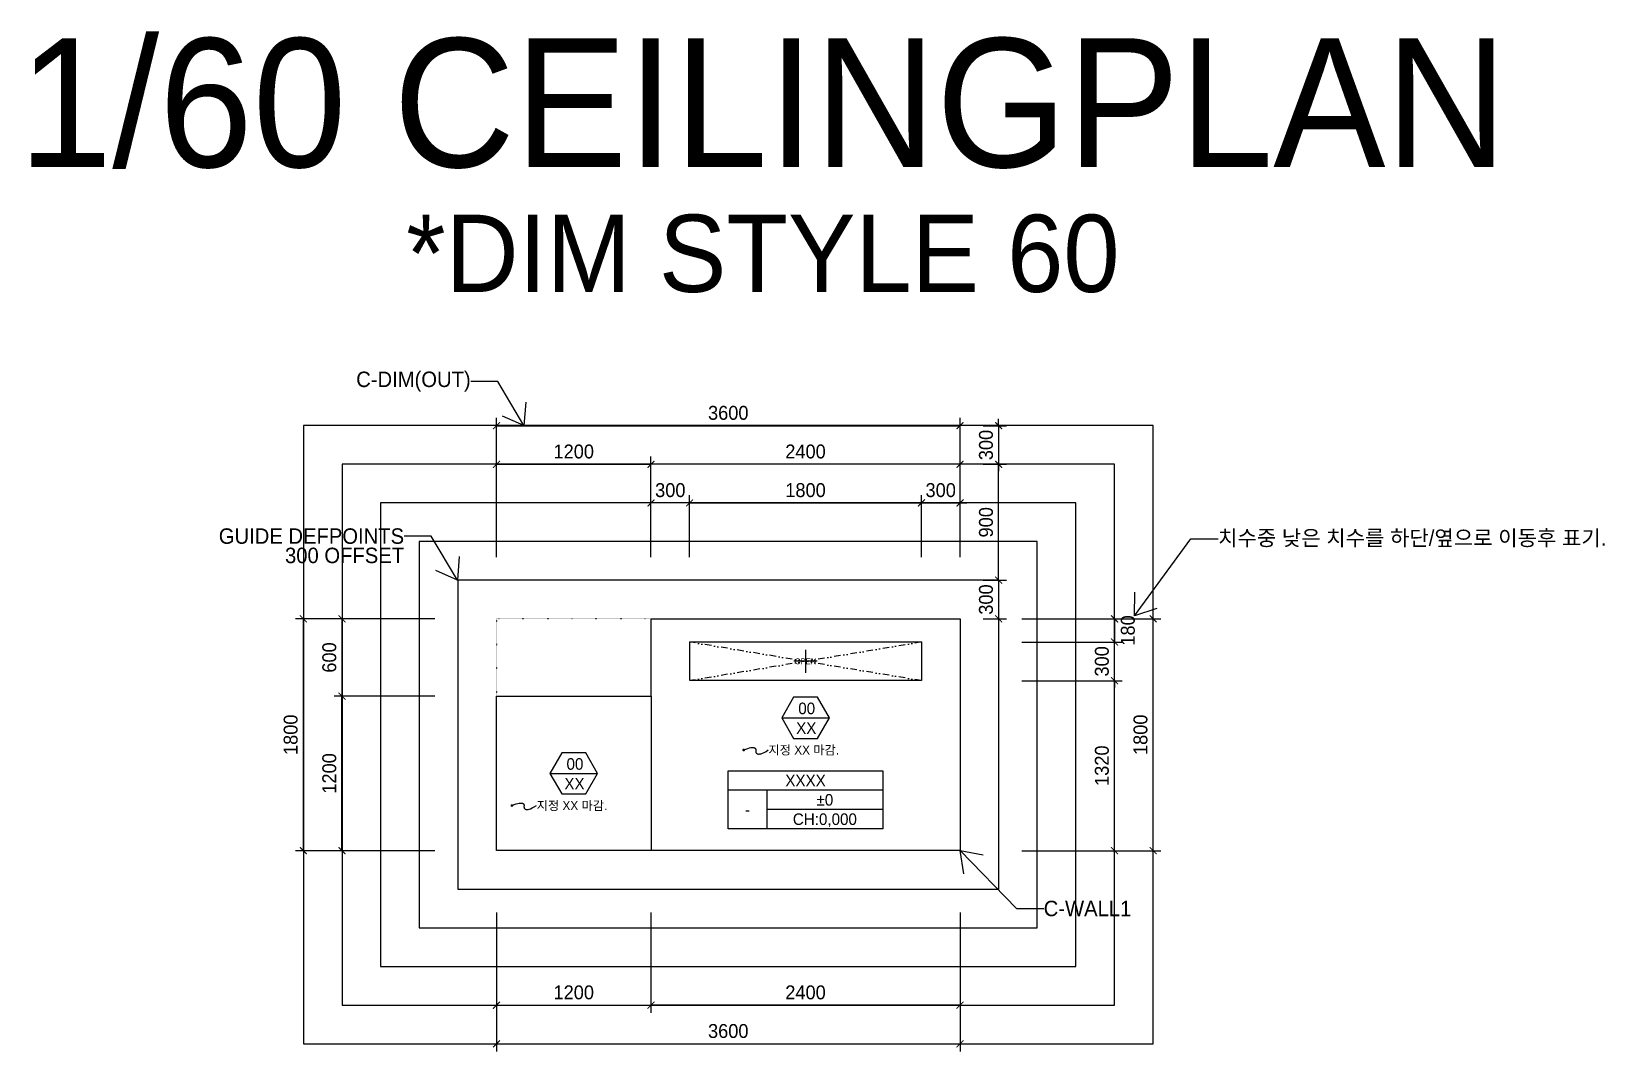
# Model space of a CAD drawing. Header units: millimetres. Extents: x -551172 to 232469, y -3435 to 261611.
# Drawn here: x -469575 to -457357, y 24366 to 32287 of the extents above; entities that cross this region are included whole.
import ezdxf
from ezdxf.enums import TextEntityAlignment as Align

# ---------------------------------------------------------------- set-up
doc = ezdxf.new("R2010")
doc.units = ezdxf.units.MM
doc.header["$LTSCALE"] = 10
doc.set_wipeout_variables(frame=1)
doc.header["$PDMODE"] = 3
doc.linetypes.add('DIVIDE', pattern=[31.75, 12.7, -6.35, 0, -6.35, 0, -6.35])
doc.linetypes.add('DOT', pattern=[6.35, 0, -6.35])
doc.layers.get('DEFPOINTS').update_dxf_attribs({"color": 248})
for name, color, linetype in [('C-DIM(IN)', 14, 'Continuous'), ('C-DIM(OUT)', 1, 'Continuous'), ('C-FIN', 5, 'Continuous'), ('C-LEVEL', 7, 'Continuous'), ('C-OPEN', 1, 'DIVIDE'), ('C-SYM', 7, 'Continuous'), ('C-TEXT', 3, 'Continuous'), ('C-WALL1', 2, 'Continuous'), ('C-WP', 7, 'Continuous'), ('E-DOOR', 6, 'Continuous'), ('F-SYM', 7, 'Continuous'), ('F-TEXT', 3, 'Continuous')]:
    doc.layers.add(name, color=color, linetype=linetype)
doc.styles.get("Standard").update_dxf_attribs({"font": 'romans.shx'})
doc.styles.add('YOURNAME', font='HY울릉도M.TTF')
doc.dimstyles.get("Standard").update_dxf_attribs({"dimtxt": 0.18, "dimasz": 0.18, "dimexe": 0.18, "dimexo": 0.0625, "dimgap": 0.09, "dimtad": 0, "dimtih": 1, "dimtoh": 1, "dimdec": 4, "dimzin": 0, "dimdsep": 46, "dimtxsty": 'Standard', "dimcen": 0.09, "dimadec": 0, "dimazin": 0, "dimtfac": 1, "dimtdec": 4, "dimtofl": 0, "dimtmove": 0, "dimatfit": 3, "dimfxl": 1, "dimtolj": 1, "dimtzin": 0, "dimarcsym": 0})
doc.dimstyles.new('YOURNAME-60', dxfattribs={"dimscale": 60, "dimtxt": 1.8, "dimasz": 0.9, "dimexe": 1, "dimexo": 3, "dimgap": 0.7, "dimtad": 1, "dimdec": 0, "dimzin": 0, "dimdsep": 46, "dimtxsty": 'YOURNAME', "dimblk": 'ARCHTICK', "dimcen": 0, "dimclrd": 1, "dimclre": 1, "dimclrt": 7, "dimadec": 0, "dimazin": 0, "dimtfac": 1, "dimtdec": 0, "dimtix": 1, "dimtmove": 2, "dimatfit": 3, "dimldrblk": 'ARCHTICK', "dimfxl": 1, "dimtolj": 1, "dimtzin": 0, "dimarcsym": 0})

# ---------------------------------------------------------------- blocks, each defined once
blk = doc.blocks.new('C-SYM-OPEN')
at = {"layer": 'DEFPOINTS', "color": 156}
for p, q in [((93492, 81166), (93492, 80866)), ((93642, 81016), (93342, 81016))]:
    blk.add_line(p, q, dxfattribs=at)
at = {"layer": 'C-OPEN', "color": 7, "style": 'YOURNAME'}
blk.add_attdef('OPNAME', text='', height=70, dxfattribs=at).set_placement((93492, 81016), align=Align.MIDDLE_CENTER)
blk = doc.blocks.new('C-SYM-AREA TAG')
blk.add_wipeout([(66189, 80977), (68189, 80977), (68189, 80227), (66189, 80227)]).dxf.layer = 'C-WP'
at = {"layer": 'C-SYM', "color": 1}
for p, q in [((68189, 80727), (66189, 80727)), ((68189, 80477), (66689, 80477)), ((68189, 80227), (66189, 80227))]:
    blk.add_line(p, q, dxfattribs=at)
at = {"layer": 'C-SYM', "color": 1, "ltscale": 1000}
blk.add_line((66689, 80727), (66689, 80227), dxfattribs=at)
at = {"layer": 'C-SYM', "color": 1}
blk.add_lwpolyline([(66189, 80977), (68189, 80977), (68189, 80227), (66189, 80227), (66189, 80977)], dxfattribs=at)
at = {"layer": 'C-SYM', "color": 3, "style": 'YOURNAME'}
for tag, p in [('RM.NAME', (67189, 80852)), ('FL:', (67439, 80602)), ('RM.NO.', (66439, 80477)), ('CH:', (67439, 80352))]:
    blk.add_attdef(tag, text='', height=150, dxfattribs=at).set_placement(p, align=Align.MIDDLE_CENTER)
blk = doc.blocks.new('_ArchTick')
at = {"color": 0, "linetype": 'ByBlock', "const_width": 0.15}
blk.add_lwpolyline([(-0.5, -0.5), (0.5, 0.5)], dxfattribs=at)
blk = doc.blocks.new('*D146')
at = {"layer": 'C-DIM(OUT)', "lineweight": -2, "transparency": 16777216}
for p, q in [((-466443, 27726), (-467223, 27726)), ((-467163, 27726), (-467163, 27126)), ((-466443, 27126), (-467223, 27126))]:
    blk.add_line(p, q, dxfattribs=at)
at = {"layer": 'DEFPOINTS', "color": 0, "transparency": 16777216}
for p in [(-466263, 27726), (-467163, 27126), (-466263, 27126)]:
    blk.add_point(p, dxfattribs=at)
at = {"layer": 'C-DIM(OUT)', "lineweight": -2, "transparency": 16777216, "xscale": 54, "yscale": 54, "zscale": 54}
for p, rotation in [((-467163, 27726), 90), ((-467163, 27126), 270)]:
    blk.add_blockref('_ArchTick', p, dxfattribs=dict(at, rotation=rotation))
at = {"layer": 'C-DIM(OUT)', "color": 7, "transparency": 16777216, "insert": (-467261, 27426), "char_height": 108, "attachment_point": 5, "rotation": 90, "style": 'YOURNAME'}
blk.add_mtext('\\A1;600', dxfattribs=at)
blk = doc.blocks.new('*D147')
at = {"layer": 'C-DIM(IN)', "lineweight": -2, "transparency": 16777216}
for p, q in [((-462183, 29226), (-462003, 29226)), ((-462063, 29226), (-462063, 29280)), ((-462063, 29226), (-462063, 28926)), ((-462183, 28926), (-462003, 28926)), ((-462063, 28926), (-462063, 28872))]:
    blk.add_line(p, q, dxfattribs=at)
at = {"layer": 'DEFPOINTS', "color": 0, "transparency": 16777216}
for p in [(-462363, 29226), (-462363, 28926), (-462063, 28926)]:
    blk.add_point(p, dxfattribs=at)
at = {"layer": 'C-DIM(IN)', "lineweight": -2, "transparency": 16777216, "xscale": 54, "yscale": 54, "zscale": 54}
for p, rotation in [((-462063, 29226), 270), ((-462063, 28926), 90)]:
    blk.add_blockref('_ArchTick', p, dxfattribs=dict(at, rotation=rotation))
at = {"layer": 'C-DIM(IN)', "color": 7, "transparency": 16777216, "insert": (-462161, 29076), "char_height": 108, "attachment_point": 5, "rotation": 90, "style": 'YOURNAME'}
blk.add_mtext('\\A1;300', dxfattribs=at)
blk = doc.blocks.new('*D148')
at = {"layer": 'C-DIM(OUT)', "lineweight": -2, "transparency": 16777216}
for p, q in [((-465963, 28206), (-465963, 29286)), ((-465963, 29226), (-462363, 29226)), ((-462363, 28206), (-462363, 29286))]:
    blk.add_line(p, q, dxfattribs=at)
at = {"layer": 'DEFPOINTS', "color": 0, "transparency": 16777216}
for p in [(-462363, 29226), (-465963, 28026), (-462363, 28026)]:
    blk.add_point(p, dxfattribs=at)
at = {"layer": 'C-DIM(OUT)', "lineweight": -2, "transparency": 16777216, "xscale": 54, "yscale": 54, "zscale": 54, "rotation": 180}
blk.add_blockref('_ArchTick', (-465963, 29226), dxfattribs=at)
at = {"layer": 'C-DIM(OUT)', "lineweight": -2, "transparency": 16777216, "xscale": 54, "yscale": 54, "zscale": 54}
blk.add_blockref('_ArchTick', (-462363, 29226), dxfattribs=at)
at = {"layer": 'C-DIM(OUT)', "color": 7, "transparency": 16777216, "insert": (-464163, 29325), "char_height": 108, "attachment_point": 5, "style": 'YOURNAME'}
blk.add_mtext('\\A1;3600', dxfattribs=at)
blk = doc.blocks.new('*D149')
at = {"layer": 'C-DIM(OUT)', "lineweight": -2, "transparency": 16777216}
for p, q in [((-464763, 28206), (-464763, 28986)), ((-462363, 28206), (-462363, 28986)), ((-462363, 28926), (-464763, 28926))]:
    blk.add_line(p, q, dxfattribs=at)
at = {"layer": 'DEFPOINTS', "color": 0, "transparency": 16777216}
for p in [(-464763, 28926), (-464763, 28026), (-462363, 28026)]:
    blk.add_point(p, dxfattribs=at)
at = {"layer": 'C-DIM(OUT)', "lineweight": -2, "transparency": 16777216, "xscale": 54, "yscale": 54, "zscale": 54, "rotation": 180}
blk.add_blockref('_ArchTick', (-464763, 28926), dxfattribs=at)
at = {"layer": 'C-DIM(OUT)', "lineweight": -2, "transparency": 16777216, "xscale": 54, "yscale": 54, "zscale": 54}
blk.add_blockref('_ArchTick', (-462363, 28926), dxfattribs=at)
at = {"layer": 'C-DIM(OUT)', "color": 7, "transparency": 16777216, "insert": (-463563, 29025), "char_height": 108, "attachment_point": 5, "style": 'YOURNAME'}
blk.add_mtext('\\A1;2400', dxfattribs=at)
blk = doc.blocks.new('*D150')
at = {"layer": 'C-DIM(OUT)', "lineweight": -2, "transparency": 16777216}
for p, q in [((-465963, 28206), (-465963, 28986)), ((-464763, 28206), (-464763, 28986)), ((-465963, 28926), (-464763, 28926))]:
    blk.add_line(p, q, dxfattribs=at)
at = {"layer": 'DEFPOINTS', "color": 0, "transparency": 16777216}
for p in [(-464763, 28926), (-465963, 28026), (-464763, 28026)]:
    blk.add_point(p, dxfattribs=at)
at = {"layer": 'C-DIM(OUT)', "lineweight": -2, "transparency": 16777216, "xscale": 54, "yscale": 54, "zscale": 54, "rotation": 180}
blk.add_blockref('_ArchTick', (-465963, 28926), dxfattribs=at)
at = {"layer": 'C-DIM(OUT)', "lineweight": -2, "transparency": 16777216, "xscale": 54, "yscale": 54, "zscale": 54}
blk.add_blockref('_ArchTick', (-464763, 28926), dxfattribs=at)
at = {"layer": 'C-DIM(OUT)', "color": 7, "transparency": 16777216, "insert": (-465363, 29025), "char_height": 108, "attachment_point": 5, "style": 'YOURNAME'}
blk.add_mtext('\\A1;1200', dxfattribs=at)
blk = doc.blocks.new('*D151')
at = {"layer": 'C-DIM(OUT)', "lineweight": -2, "transparency": 16777216}
for p, q in [((-466443, 27726), (-467523, 27726)), ((-467463, 25926), (-467463, 27726)), ((-466443, 25926), (-467523, 25926))]:
    blk.add_line(p, q, dxfattribs=at)
at = {"layer": 'DEFPOINTS', "color": 0, "transparency": 16777216}
for p in [(-467463, 27726), (-466263, 27726), (-466263, 25926)]:
    blk.add_point(p, dxfattribs=at)
at = {"layer": 'C-DIM(OUT)', "lineweight": -2, "transparency": 16777216, "xscale": 54, "yscale": 54, "zscale": 54}
for p, rotation in [((-467463, 27726), 90), ((-467463, 25926), 270)]:
    blk.add_blockref('_ArchTick', p, dxfattribs=dict(at, rotation=rotation))
at = {"layer": 'C-DIM(OUT)', "color": 7, "transparency": 16777216, "insert": (-467561, 26826), "char_height": 108, "attachment_point": 5, "rotation": 90, "style": 'YOURNAME'}
blk.add_mtext('\\A1;1800', dxfattribs=at)
blk = doc.blocks.new('*D152')
at = {"layer": 'C-DIM(OUT)', "lineweight": -2, "transparency": 16777216}
for p, q in [((-466443, 27126), (-467223, 27126)), ((-467163, 25926), (-467163, 27126)), ((-466443, 25926), (-467223, 25926))]:
    blk.add_line(p, q, dxfattribs=at)
at = {"layer": 'DEFPOINTS', "color": 0, "transparency": 16777216}
for p in [(-467163, 27126), (-466263, 27126), (-466263, 25926)]:
    blk.add_point(p, dxfattribs=at)
at = {"layer": 'C-DIM(OUT)', "lineweight": -2, "transparency": 16777216, "xscale": 54, "yscale": 54, "zscale": 54}
for p, rotation in [((-467163, 27126), 90), ((-467163, 25926), 270)]:
    blk.add_blockref('_ArchTick', p, dxfattribs=dict(at, rotation=rotation))
at = {"layer": 'C-DIM(OUT)', "color": 7, "transparency": 16777216, "insert": (-467261, 26526), "char_height": 108, "attachment_point": 5, "rotation": 90, "style": 'YOURNAME'}
blk.add_mtext('\\A1;1200', dxfattribs=at)
blk = doc.blocks.new('*D153')
at = {"layer": 'C-DIM(IN)', "lineweight": -2, "transparency": 16777216}
for p, q in [((-462183, 28026), (-462003, 28026)), ((-462063, 28026), (-462063, 28080)), ((-462063, 28026), (-462063, 27726)), ((-462183, 27726), (-462003, 27726)), ((-462063, 27726), (-462063, 27672))]:
    blk.add_line(p, q, dxfattribs=at)
at = {"layer": 'DEFPOINTS', "color": 0, "transparency": 16777216}
for p in [(-462363, 28026), (-462363, 27726), (-462063, 27726)]:
    blk.add_point(p, dxfattribs=at)
at = {"layer": 'C-DIM(IN)', "lineweight": -2, "transparency": 16777216, "xscale": 54, "yscale": 54, "zscale": 54}
for p, rotation in [((-462063, 28026), 270), ((-462063, 27726), 90)]:
    blk.add_blockref('_ArchTick', p, dxfattribs=dict(at, rotation=rotation))
at = {"layer": 'C-DIM(IN)', "color": 7, "transparency": 16777216, "insert": (-462161, 27876), "char_height": 108, "attachment_point": 5, "rotation": 90, "style": 'YOURNAME'}
blk.add_mtext('\\A1;300', dxfattribs=at)
blk = doc.blocks.new('*D154')
at = {"layer": 'C-DIM(IN)', "lineweight": -2, "transparency": 16777216}
for p, q in [((-462183, 28926), (-462003, 28926)), ((-462063, 28026), (-462063, 28926)), ((-462183, 28026), (-462003, 28026))]:
    blk.add_line(p, q, dxfattribs=at)
at = {"layer": 'DEFPOINTS', "color": 0, "transparency": 16777216}
for p in [(-462363, 28926), (-462063, 28926), (-462363, 28026)]:
    blk.add_point(p, dxfattribs=at)
at = {"layer": 'C-DIM(IN)', "lineweight": -2, "transparency": 16777216, "xscale": 54, "yscale": 54, "zscale": 54}
for p, rotation in [((-462063, 28926), 90), ((-462063, 28026), 270)]:
    blk.add_blockref('_ArchTick', p, dxfattribs=dict(at, rotation=rotation))
at = {"layer": 'C-DIM(IN)', "color": 7, "transparency": 16777216, "insert": (-462161, 28476), "char_height": 108, "attachment_point": 5, "rotation": 90, "style": 'YOURNAME'}
blk.add_mtext('\\A1;900', dxfattribs=at)
blk = doc.blocks.new('*D155')
at = {"layer": 'C-DIM(OUT)', "lineweight": -2, "transparency": 16777216}
for p, q in [((-465963, 25446), (-465963, 24366)), ((-462363, 25446), (-462363, 24366)), ((-465963, 24426), (-462363, 24426))]:
    blk.add_line(p, q, dxfattribs=at)
at = {"layer": 'DEFPOINTS', "color": 0, "transparency": 16777216}
for p in [(-465963, 25626), (-462363, 25626), (-462363, 24426)]:
    blk.add_point(p, dxfattribs=at)
at = {"layer": 'C-DIM(OUT)', "lineweight": -2, "transparency": 16777216, "xscale": 54, "yscale": 54, "zscale": 54, "rotation": 180}
blk.add_blockref('_ArchTick', (-465963, 24426), dxfattribs=at)
at = {"layer": 'C-DIM(OUT)', "lineweight": -2, "transparency": 16777216, "xscale": 54, "yscale": 54, "zscale": 54}
blk.add_blockref('_ArchTick', (-462363, 24426), dxfattribs=at)
at = {"layer": 'C-DIM(OUT)', "color": 7, "transparency": 16777216, "insert": (-464163, 24525), "char_height": 108, "attachment_point": 5, "style": 'YOURNAME'}
blk.add_mtext('\\A1;3600', dxfattribs=at)
blk = doc.blocks.new('*D156')
at = {"layer": 'C-DIM(OUT)', "lineweight": -2, "transparency": 16777216}
for p, q in [((-464763, 25446), (-464763, 24666)), ((-462363, 25446), (-462363, 24666)), ((-462363, 24726), (-464763, 24726))]:
    blk.add_line(p, q, dxfattribs=at)
at = {"layer": 'DEFPOINTS', "color": 0, "transparency": 16777216}
for p in [(-464763, 25626), (-462363, 25626), (-464763, 24726)]:
    blk.add_point(p, dxfattribs=at)
at = {"layer": 'C-DIM(OUT)', "lineweight": -2, "transparency": 16777216, "xscale": 54, "yscale": 54, "zscale": 54, "rotation": 180}
blk.add_blockref('_ArchTick', (-464763, 24726), dxfattribs=at)
at = {"layer": 'C-DIM(OUT)', "lineweight": -2, "transparency": 16777216, "xscale": 54, "yscale": 54, "zscale": 54}
blk.add_blockref('_ArchTick', (-462363, 24726), dxfattribs=at)
at = {"layer": 'C-DIM(OUT)', "color": 7, "transparency": 16777216, "insert": (-463563, 24825), "char_height": 108, "attachment_point": 5, "style": 'YOURNAME'}
blk.add_mtext('\\A1;2400', dxfattribs=at)
blk = doc.blocks.new('*D157')
at = {"layer": 'C-DIM(OUT)', "lineweight": -2, "transparency": 16777216}
for p, q in [((-465963, 25446), (-465963, 24666)), ((-464763, 25446), (-464763, 24666)), ((-465963, 24726), (-464763, 24726))]:
    blk.add_line(p, q, dxfattribs=at)
at = {"layer": 'DEFPOINTS', "color": 0, "transparency": 16777216}
for p in [(-465963, 25626), (-464763, 25626), (-464763, 24726)]:
    blk.add_point(p, dxfattribs=at)
at = {"layer": 'C-DIM(OUT)', "lineweight": -2, "transparency": 16777216, "xscale": 54, "yscale": 54, "zscale": 54, "rotation": 180}
blk.add_blockref('_ArchTick', (-465963, 24726), dxfattribs=at)
at = {"layer": 'C-DIM(OUT)', "lineweight": -2, "transparency": 16777216, "xscale": 54, "yscale": 54, "zscale": 54}
blk.add_blockref('_ArchTick', (-464763, 24726), dxfattribs=at)
at = {"layer": 'C-DIM(OUT)', "color": 7, "transparency": 16777216, "insert": (-465363, 24825), "char_height": 108, "attachment_point": 5, "style": 'YOURNAME'}
blk.add_mtext('\\A1;1200', dxfattribs=at)
blk = doc.blocks.new('*D158')
at = {"layer": 'C-DIM(OUT)', "lineweight": -2, "transparency": 16777216}
for p, q in [((-461883, 27726), (-461103, 27726)), ((-461163, 27726), (-461163, 27546)), ((-461883, 27546), (-461103, 27546))]:
    blk.add_line(p, q, dxfattribs=at)
at = {"layer": 'DEFPOINTS', "color": 0, "transparency": 16777216}
for p in [(-462063, 27726), (-462063, 27546), (-461163, 27546)]:
    blk.add_point(p, dxfattribs=at)
at = {"layer": 'C-DIM(OUT)', "lineweight": -2, "transparency": 16777216, "xscale": 54, "yscale": 54, "zscale": 54}
for p, rotation in [((-461163, 27726), 90), ((-461163, 27546), 270)]:
    blk.add_blockref('_ArchTick', p, dxfattribs=dict(at, rotation=rotation))
at = {"layer": 'C-DIM(OUT)', "color": 7, "transparency": 16777216, "insert": (-461059, 27636), "char_height": 108, "attachment_point": 5, "rotation": 90, "style": 'YOURNAME'}
blk.add_mtext('\\A1;180', dxfattribs=at)
blk = doc.blocks.new('*D159')
at = {"layer": 'C-DIM(OUT)', "lineweight": -2, "transparency": 16777216}
for p, q in [((-461883, 27726), (-460803, 27726)), ((-460863, 25926), (-460863, 27726)), ((-461883, 25926), (-460803, 25926))]:
    blk.add_line(p, q, dxfattribs=at)
at = {"layer": 'DEFPOINTS', "color": 0, "transparency": 16777216}
for p in [(-462063, 27726), (-460863, 27726), (-462063, 25926)]:
    blk.add_point(p, dxfattribs=at)
at = {"layer": 'C-DIM(OUT)', "lineweight": -2, "transparency": 16777216, "xscale": 54, "yscale": 54, "zscale": 54}
for p, rotation in [((-460863, 27726), 90), ((-460863, 25926), 270)]:
    blk.add_blockref('_ArchTick', p, dxfattribs=dict(at, rotation=rotation))
at = {"layer": 'C-DIM(OUT)', "color": 7, "transparency": 16777216, "insert": (-460961, 26826), "char_height": 108, "attachment_point": 5, "rotation": 90, "style": 'YOURNAME'}
blk.add_mtext('\\A1;1800', dxfattribs=at)
blk = doc.blocks.new('*D160')
at = {"layer": 'C-DIM(OUT)', "lineweight": -2, "transparency": 16777216}
for p, q in [((-461883, 27246), (-461103, 27246)), ((-461163, 25926), (-461163, 27246)), ((-461883, 25926), (-461103, 25926))]:
    blk.add_line(p, q, dxfattribs=at)
at = {"layer": 'DEFPOINTS', "color": 0, "transparency": 16777216}
for p in [(-462063, 27246), (-461163, 27246), (-462063, 25926)]:
    blk.add_point(p, dxfattribs=at)
at = {"layer": 'C-DIM(OUT)', "lineweight": -2, "transparency": 16777216, "xscale": 54, "yscale": 54, "zscale": 54}
for p, rotation in [((-461163, 27246), 90), ((-461163, 25926), 270)]:
    blk.add_blockref('_ArchTick', p, dxfattribs=dict(at, rotation=rotation))
at = {"layer": 'C-DIM(OUT)', "color": 7, "transparency": 16777216, "insert": (-461261, 26586), "char_height": 108, "attachment_point": 5, "rotation": 90, "style": 'YOURNAME'}
blk.add_mtext('\\A1;1320', dxfattribs=at)
blk = doc.blocks.new('*D161')
at = {"layer": 'C-DIM(OUT)', "lineweight": -2, "transparency": 16777216}
for p, q in [((-461883, 27546), (-461103, 27546)), ((-461163, 27546), (-461163, 27600)), ((-461163, 27246), (-461163, 27546)), ((-461883, 27246), (-461103, 27246)), ((-461163, 27246), (-461163, 27192))]:
    blk.add_line(p, q, dxfattribs=at)
at = {"layer": 'DEFPOINTS', "color": 0, "transparency": 16777216}
for p in [(-462063, 27546), (-461163, 27546), (-462063, 27246)]:
    blk.add_point(p, dxfattribs=at)
at = {"layer": 'C-DIM(OUT)', "lineweight": -2, "transparency": 16777216, "xscale": 54, "yscale": 54, "zscale": 54}
for p, rotation in [((-461163, 27546), 270), ((-461163, 27246), 90)]:
    blk.add_blockref('_ArchTick', p, dxfattribs=dict(at, rotation=rotation))
at = {"layer": 'C-DIM(OUT)', "color": 7, "transparency": 16777216, "insert": (-461261, 27396), "char_height": 108, "attachment_point": 5, "rotation": 90, "style": 'YOURNAME'}
blk.add_mtext('\\A1;300', dxfattribs=at)
blk = doc.blocks.new('*D162')
at = {"layer": 'C-DIM(OUT)', "lineweight": -2, "transparency": 16777216}
for p, q in [((-464763, 28626), (-464817, 28626)), ((-464763, 28206), (-464763, 28686)), ((-464463, 28626), (-464763, 28626)), ((-464463, 28206), (-464463, 28686)), ((-464463, 28626), (-464409, 28626))]:
    blk.add_line(p, q, dxfattribs=at)
at = {"layer": 'DEFPOINTS', "color": 0, "transparency": 16777216}
for p in [(-464763, 28626), (-464763, 28026), (-464463, 28026)]:
    blk.add_point(p, dxfattribs=at)
at = {"layer": 'C-DIM(OUT)', "lineweight": -2, "transparency": 16777216, "xscale": 54, "yscale": 54, "zscale": 54}
blk.add_blockref('_ArchTick', (-464763, 28626), dxfattribs=at)
at = {"layer": 'C-DIM(OUT)', "lineweight": -2, "transparency": 16777216, "xscale": 54, "yscale": 54, "zscale": 54, "rotation": 180}
blk.add_blockref('_ArchTick', (-464463, 28626), dxfattribs=at)
at = {"layer": 'C-DIM(OUT)', "color": 7, "transparency": 16777216, "insert": (-464613, 28725), "char_height": 108, "attachment_point": 5, "style": 'YOURNAME'}
blk.add_mtext('\\A1;300', dxfattribs=at)
blk = doc.blocks.new('*D163')
at = {"layer": 'C-DIM(OUT)', "lineweight": -2, "transparency": 16777216}
for p, q in [((-464463, 28206), (-464463, 28686)), ((-464463, 28626), (-462663, 28626)), ((-462663, 28206), (-462663, 28686))]:
    blk.add_line(p, q, dxfattribs=at)
at = {"layer": 'DEFPOINTS', "color": 0, "transparency": 16777216}
for p in [(-462663, 28626), (-464463, 28026), (-462663, 28026)]:
    blk.add_point(p, dxfattribs=at)
at = {"layer": 'C-DIM(OUT)', "lineweight": -2, "transparency": 16777216, "xscale": 54, "yscale": 54, "zscale": 54, "rotation": 180}
blk.add_blockref('_ArchTick', (-464463, 28626), dxfattribs=at)
at = {"layer": 'C-DIM(OUT)', "lineweight": -2, "transparency": 16777216, "xscale": 54, "yscale": 54, "zscale": 54}
blk.add_blockref('_ArchTick', (-462663, 28626), dxfattribs=at)
at = {"layer": 'C-DIM(OUT)', "color": 7, "transparency": 16777216, "insert": (-463563, 28725), "char_height": 108, "attachment_point": 5, "style": 'YOURNAME'}
blk.add_mtext('\\A1;1800', dxfattribs=at)
blk = doc.blocks.new('*D164')
at = {"layer": 'C-DIM(OUT)', "lineweight": -2, "transparency": 16777216}
for p, q in [((-462663, 28626), (-462717, 28626)), ((-462663, 28206), (-462663, 28686)), ((-462663, 28626), (-462363, 28626)), ((-462363, 28206), (-462363, 28686)), ((-462363, 28626), (-462309, 28626))]:
    blk.add_line(p, q, dxfattribs=at)
at = {"layer": 'DEFPOINTS', "color": 0, "transparency": 16777216}
for p in [(-462363, 28626), (-462663, 28026), (-462363, 28026)]:
    blk.add_point(p, dxfattribs=at)
at = {"layer": 'C-DIM(OUT)', "lineweight": -2, "transparency": 16777216, "xscale": 54, "yscale": 54, "zscale": 54}
blk.add_blockref('_ArchTick', (-462663, 28626), dxfattribs=at)
at = {"layer": 'C-DIM(OUT)', "lineweight": -2, "transparency": 16777216, "xscale": 54, "yscale": 54, "zscale": 54, "rotation": 180}
blk.add_blockref('_ArchTick', (-462363, 28626), dxfattribs=at)
at = {"layer": 'C-DIM(OUT)', "color": 7, "transparency": 16777216, "insert": (-462513, 28725), "char_height": 108, "attachment_point": 5, "style": 'YOURNAME'}
blk.add_mtext('\\A1;300', dxfattribs=at)
blk = doc.blocks.new('C-SYM-CEILING-FINISH-1')
at = {"layer": 'C-SYM', "color": 1}
blk.add_line((59050, 80503), (59666, 80503), dxfattribs=at)
blk.add_lwpolyline([(59204, 80770), (59050, 80503), (59204, 80237), (59512, 80237), (59666, 80503), (59512, 80770)], close=True, dxfattribs=at)
at = {"layer": 'C-SYM', "color": 3, "style": 'YOURNAME'}
for tag, p in [('NO?', (59373, 80550)), ('WH?', (59367, 80295))]:
    blk.add_attdef(tag, text='', height=150, dxfattribs=at).set_placement(p, align=Align.CENTER)
blk = doc.blocks.new('C-SYM-CEILING-FINISH-2')
at = {"layer": 'F-SYM', "color": 1, "const_width": 17.5}
blk.add_lwpolyline([(58549, 80087, 1), (58566, 80087, 1)], format="xyb", close=True, dxfattribs=at)
at = {"layer": 'F-SYM', "color": 1}
blk.add_lwpolyline([(58558, 80087), (58587, 80098), (58612, 80107), (58632, 80113), (58649, 80117), (58662, 80119), (58672, 80119), (58681, 80118), (58688, 80117), (58693, 80116), (58698, 80114), (58703, 80112), (58706, 80110), (58709, 80107), (58711, 80104), (58712, 80101), (58713, 80098), (58714, 80094), (58714, 80090), (58714, 80086), (58714, 80082), (58713, 80077), (58713, 80073), (58713, 80068), (58714, 80064), (58714, 80059), (58716, 80055), (58717, 80051), (58720, 80047), (58723, 80044), (58727, 80041), (58733, 80038), (58739, 80036), (58747, 80034), (58756, 80034), (58768, 80035), (58782, 80039), (58799, 80045), (58821, 80055), (58846, 80069), (58876, 80087)], dxfattribs=at)
at = {"layer": 'F-SYM', "style": 'YOURNAME'}
blk.add_attdef('FI?', text='', height=120, dxfattribs=at).set_placement((58876, 80087), align=Align.MIDDLE_LEFT)

msp = doc.modelspace()

# ---------------------------------------------------------------- linework, layer by layer
at = {"layer": 'C-FIN', "ltscale": 0.1}
msp.add_lwpolyline([(-464762.6, 27126.4), (-464762.6, 25926.4)], dxfattribs=at)
at = {"layer": 'C-LEVEL', "ltscale": 0.1}
msp.add_lwpolyline([(-464462.6, 27546.4), (-462662.6, 27546.4), (-462662.6, 27246.4), (-464462.6, 27246.4)], close=True, dxfattribs=at)
at = {"layer": 'C-OPEN', "ltscale": 0.4}
for p, q in [((-462662.6, 27546.4), (-464462.6, 27246.4)), ((-462662.6, 27246.4), (-464462.6, 27546.4))]:
    msp.add_line(p, q, dxfattribs=at)
at = {"layer": 'C-WALL1', "color": 2}
msp.add_lwpolyline([(-464762.6, 25926.4), (-465962.6, 25926.4), (-465962.6, 27126.4), (-464762.6, 27126.4), (-464762.6, 27726.4), (-462362.6, 27726.4), (-462362.6, 25926.4), (-464762.6, 25926.4)], dxfattribs=at)
at = {"layer": 'DEFPOINTS', "color": 1, "linetype": 'DOT', "ltscale": 0.06}
msp.add_lwpolyline([(-464762.6, 27726.4), (-465962.6, 27726.4), (-465962.6, 27126.4)], dxfattribs=at)

# ---------------------------------------------------------------- block references
at = {"layer": 'C-SYM'}
ref = msp.add_blockref('C-SYM-OPEN', (-519657.8, -21213), dxfattribs=dict(at, xscale=0.6, yscale=0.6, zscale=0.6))
ref.add_attrib('OPNAME', 'OPEN', dxfattribs={"layer": 'E-DOOR', "color": 7, "height": 45, "style": 'YOURNAME'}).set_placement((-463562.6, 27396.4), align=Align.MIDDLE_CENTER)
at = {"layer": 'C-SYM', "xscale": 0.6, "yscale": 0.6, "zscale": 0.6}
for p in [(-499177.4, -21344.3), (-500977.4, -21775.5)]:
    msp.add_blockref('C-SYM-CEILING-FINISH-1', p, dxfattribs=at).add_auto_attribs({'WH?': 'XX', 'NO?': '00'})
at = {"layer": 'C-SYM'}
ref = msp.add_blockref('C-SYM-CEILING-FINISH-2', (-499177.4, -21344.3), dxfattribs=dict(at, xscale=0.6, yscale=0.6, zscale=0.6))
ref.add_attrib('FI?', '지정 XX 마감.', dxfattribs={"layer": 'F-SYM', "height": 70, "style": 'YOURNAME'}).set_placement((-463851.5, 26707.6), align=Align.MIDDLE_LEFT)
ref = msp.add_blockref('C-SYM-CEILING-FINISH-2', (-500977.4, -21775.5), dxfattribs=dict(at, xscale=0.6, yscale=0.6, zscale=0.6))
ref.add_attrib('FI?', '지정 XX 마감.', dxfattribs={"layer": 'F-SYM', "height": 70, "style": 'YOURNAME'}).set_placement((-465651.5, 26276.4), align=Align.MIDDLE_LEFT)

# ---------------------------------------------------------------- texts
at = {"color": 2, "style": 'YOURNAME'}
msp.add_text('1/60 CEILINGPLAN', height=1000, dxfattribs=at).set_placement((-463893.8, 31733.8), align=Align.MIDDLE_CENTER)
at = {"color": 6, "style": 'YOURNAME'}
msp.add_text('*DIM STYLE 60', height=600, dxfattribs=at).set_placement((-463893.8, 30564.2), align=Align.MIDDLE_CENTER)
at = {"layer": 'C-TEXT', "color": 3, "char_height": 120, "style": 'YOURNAME'}
for s, insert, attachment_point in [('C-DIM(OUT)', (-466163.2, 29567.9), 6), ('GUIDE DEFPOINTS', (-466680.5, 28367.9), 6), ('치수중 낮은 치수를 하단/옆으로 이동후 표기.', (-460358.9, 28348.2), 4), ('300 OFFSET', (-466680.5, 28217.9), 6)]:
    msp.add_mtext(s, dxfattribs=dict(at, insert=insert, attachment_point=attachment_point))
at = {"layer": 'F-TEXT', "color": 3, "insert": (-461713, 25476.4), "char_height": 120, "attachment_point": 4, "style": 'YOURNAME'}
msp.add_mtext('C-WALL1', dxfattribs=at)

# ---------------------------------------------------------------- dimensions: what is measured, and where the dimension line sits
at = {"layer": 'C-DIM(IN)'}
for base, p1, p2, angle, picture, middle in [((-462062.6, 28926.4), (-462362.6, 29226.4), (-462362.6, 28926.4), 270, '*D147', (-462161, 29076.4)), ((-462062.6, 28926.4), (-462362.6, 28026.4), (-462362.6, 28926.4), 90, '*D154', (-462160.9, 28476.4)), ((-462062.6, 27726.4), (-462362.6, 28026.4), (-462362.6, 27726.4), 270, '*D153', (-462161, 27876.4))]:
    dim = msp.add_linear_dim(base=base, p1=p1, p2=p2, angle=angle, dimstyle='YOURNAME-60', override={"dimtxsty": 'YOURNAME', "dimclrd": 256, "dimclre": 256}, dxfattribs=at)
    dim.commit()
    dim.dimension.update_dxf_attribs({"geometry": picture, "text_midpoint": middle})
at = {"layer": 'C-DIM(OUT)'}
for base, p1, p2, picture, middle in [((-462362.6, 29226.4), (-465962.6, 28026.4), (-462362.6, 28026.4), '*D148', (-464162.6, 29324.8)), ((-464762.6, 28926.4), (-465962.6, 28026.4), (-464762.6, 28026.4), '*D150', (-465362.6, 29024.7)), ((-462662.6, 28626.4), (-464462.6, 28026.4), (-462662.6, 28026.4), '*D163', (-463562.6, 28724.7)), ((-462362.6, 28626.4), (-462662.6, 28026.4), (-462362.6, 28026.4), '*D164', (-462512.6, 28724.8)), ((-462362.6, 24426.4), (-465962.6, 25626.4), (-462362.6, 25626.4), '*D155', (-464162.6, 24524.8)), ((-464762.6, 24726.4), (-465962.6, 25626.4), (-464762.6, 25626.4), '*D157', (-465362.6, 24824.7))]:
    dim = msp.add_linear_dim(base=base, p1=p1, p2=p2, dimstyle='YOURNAME-60', override={"dimtxsty": 'YOURNAME', "dimclrd": 256, "dimclre": 256}, dxfattribs=at)
    dim.commit()
    dim.dimension.update_dxf_attribs({"geometry": picture, "text_midpoint": middle})
for base, p1, p2, angle, picture, middle in [((-464762.6, 28926.4), (-462362.6, 28026.4), (-464762.6, 28026.4), 180, '*D149', (-463562.6, 29024.7)), ((-464762.6, 28626.4), (-464462.6, 28026.4), (-464762.6, 28026.4), 180, '*D162', (-464612.6, 28724.8)), ((-467462.6, 27726.4), (-466262.6, 25926.4), (-466262.6, 27726.4), 90, '*D151', (-467560.9, 26826.4)), ((-467162.6, 27126.4), (-466262.6, 27726.4), (-466262.6, 27126.4), 270, '*D146', (-467260.8, 27426.4)), ((-460862.6, 27726.4), (-462062.6, 25926.4), (-462062.6, 27726.4), 90, '*D159', (-460960.9, 26826.4)), ((-461162.6, 27546.4), (-462062.6, 27246.4), (-462062.6, 27546.4), 90, '*D161', (-461261, 27396.4)), ((-461162.6, 27246.4), (-462062.6, 25926.4), (-462062.6, 27246.4), 90, '*D160', (-461261, 26586.4)), ((-467162.6, 27126.4), (-466262.6, 25926.4), (-466262.6, 27126.4), 90, '*D152', (-467260.8, 26526.4)), ((-464762.6, 24726.4), (-462362.6, 25626.4), (-464762.6, 25626.4), 180, '*D156', (-463562.6, 24824.7))]:
    dim = msp.add_linear_dim(base=base, p1=p1, p2=p2, angle=angle, dimstyle='YOURNAME-60', override={"dimtxsty": 'YOURNAME', "dimclrd": 256, "dimclre": 256}, dxfattribs=at)
    dim.commit()
    dim.dimension.update_dxf_attribs({"geometry": picture, "text_midpoint": middle})
dim = msp.add_linear_dim(base=(-461162.6, 27546.4), p1=(-462062.6, 27726.4), p2=(-462062.6, 27546.4), angle=270, dimstyle='YOURNAME-60', override={"dimtxsty": 'YOURNAME', "dimclrd": 256, "dimclre": 256}, dxfattribs=at)
dim.commit()
dim.dimension.update_dxf_attribs({"geometry": '*D158', "text_midpoint": (-461058.7, 27636.4), "dimtype": 160})

# ---------------------------------------------------------------- leaders
at = {"layer": 'C-SYM', "color": 1, "annotation_type": 0, "has_hookline": 1}
for points, hookline_direction in [([(-465749.6, 29226.2), (-465952.6, 29567.9), (-466163.1, 29567.9)], 1), ([(-466266.9, 28026.2), (-466469.9, 28367.9), (-466680.4, 28367.9)], 1), ([(-461008.5, 27749.5), (-460569.5, 28348.2), (-460359, 28348.2)], 0), ([(-462362.6, 25926.4), (-461923.6, 25476.4), (-461713.1, 25476.4)], 0)]:
    msp.add_leader(points, dimstyle='Standard', override={"dimasz": 150, "dimtxsty": 'YOURNAME', "dimldrblk": 'Open90'}, dxfattribs=dict(at, hookline_direction=hookline_direction))

# ---------------------------------------------------------------- next in the draw order: block references
at = {"layer": 'C-SYM'}
ref = msp.add_blockref('C-SYM-AREA TAG', (-503875.9, -22040.8), dxfattribs=dict(at, xscale=0.6, yscale=0.6, zscale=0.6))
ref.add_attrib('FL:', '%%P0', dxfattribs={"layer": 'F-SYM', "color": 3, "height": 90, "style": 'YOURNAME'}).set_placement((-463412.6, 26320.5), align=Align.MIDDLE_CENTER)
ref.add_attrib('RM.NAME', 'XXXX', dxfattribs={"layer": 'F-SYM', "color": 3, "height": 90, "style": 'YOURNAME'}).set_placement((-463562.6, 26470.5), align=Align.MIDDLE_CENTER)
ref.add_attrib('RM.NO.', '-', dxfattribs={"layer": 'F-SYM', "color": 3, "height": 90, "style": 'YOURNAME'}).set_placement((-464012.6, 26245.5), align=Align.MIDDLE_CENTER)
ref.add_attrib('CH:', 'CH:0,000', dxfattribs={"layer": 'F-SYM', "color": 3, "height": 90, "style": 'YOURNAME'}).set_placement((-463412.6, 26170.5), align=Align.MIDDLE_CENTER)

# ---------------------------------------------------------------- next in the draw order: linework, layer by layer
at = {"layer": 'DEFPOINTS'}
for points in [[(-460862.6, 29226.4), (-467462.6, 29226.4), (-467462.6, 24426.4), (-460862.6, 24426.4)], [(-461162.6, 28926.4), (-467162.6, 28926.4), (-467162.6, 24726.4), (-461162.6, 24726.4)], [(-461462.6, 28626.4), (-466862.6, 28626.4), (-466862.6, 25026.4), (-461462.6, 25026.4)], [(-461762.6, 28326.4), (-466562.6, 28326.4), (-466562.6, 25326.4), (-461762.6, 25326.4)], [(-462062.6, 28026.4), (-466262.6, 28026.4), (-466262.6, 25626.4), (-462062.6, 25626.4)]]:
    msp.add_lwpolyline(points, close=True, dxfattribs=at)

doc.saveas('drawing.dxf')
